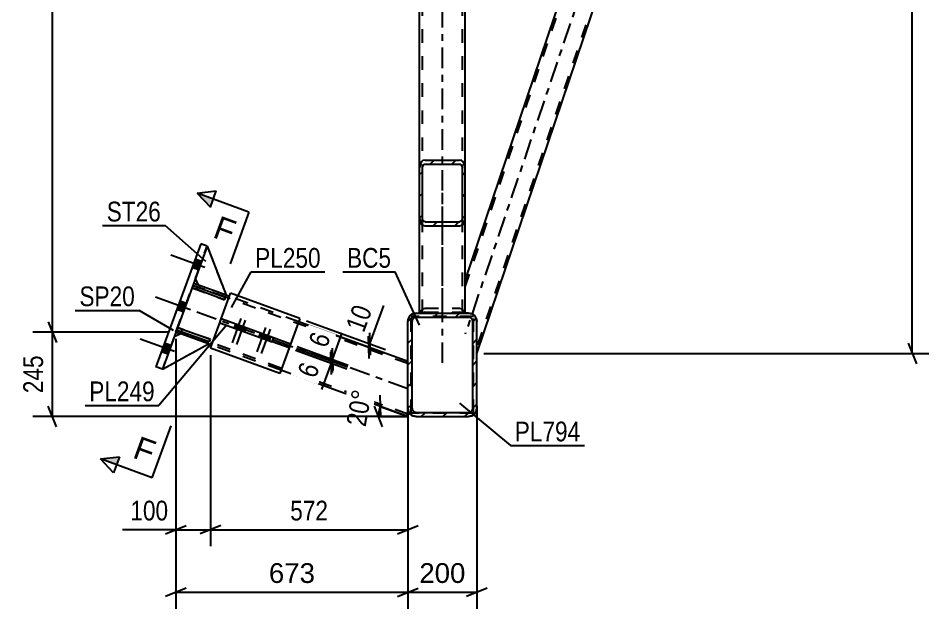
# Model space of a CAD drawing. Header units: millimetres. Extents: x 0 to 841, y 0 to 594.
# Drawn here: x 317.1 to 449.1, y 306.8 to 392.5 of the extents above; entities that cross this region are included whole.
import ezdxf

# ---------------------------------------------------------------- set-up
doc = ezdxf.new("R2010")
doc.units = ezdxf.units.MM
doc.linetypes.add('DXK_LINE_DOT2', pattern=[3.9198, 1.9599, -1.9599])
doc.linetypes.add('DXK_LINE_DOT3', pattern=[5.9187, 2.979, -0.9799, 0.9799, -0.9799])
doc.styles.add('Arial', font='ARIAL.TTF', dxfattribs={"height": 0.2})
doc.styles.add('Arial Narrow', font='ARIALN.TTF', dxfattribs={"height": 0.2})

# ---------------------------------------------------------------- blocks, each defined once
blk = doc.blocks.new('Part-318891778-4555 - 4479')
at = {"color": 7, "linetype": 'DXK_LINE_DOT2'}
for p, q in [((339.92, 346.96), (342.49, 354.01)), ((373.55, 342.38), (342.38, 353.73)), ((347.19, 352.3), (343.19, 353.75)), ((357.72, 348.46), (347.66, 352.13)), ((373.55, 335.04), (340.02, 347.24)), ((344.62, 345.25), (340.63, 346.7)), ((355.15, 341.42), (345.09, 345.08)), ((373.55, 335.91), (373.55, 342.7)), ((373.55, 342.36), (373.55, 342.38)), ((373.55, 335.04), (373.55, 335.36))]:
    blk.add_line(p, q, dxfattribs=at)
at = {"color": 2, "linetype": 'Continuous'}
for p, q in [((343.19, 353.75), (342.49, 354.01)), ((347.66, 352.13), (347.19, 352.3)), ((373.55, 342.7), (357.72, 348.46)), ((339.92, 346.96), (340.63, 346.7)), ((345.09, 345.08), (344.62, 345.25)), ((373.55, 334.72), (355.15, 341.42)), ((373.55, 334.72), (373.55, 335.91))]:
    blk.add_line(p, q, dxfattribs=at)
at = {"color": 7, "linetype": 'DXK_LINE_DOT3'}
blk.add_line((373.55, 338.71), (341.2, 350.49), dxfattribs=at)
blk = doc.blocks.new('Part-318891778-4481 - 4479')
at = {"color": 7, "linetype": 'DXK_LINE_DOT2'}
for p, q in [((340.16, 347.62), (340.02, 347.24)), ((340.02, 347.24), (344.72, 345.53)), ((344.86, 345.91), (340.16, 347.62)), ((340.73, 346.99), (340.87, 347.36)), ((344.72, 345.53), (344.86, 345.91))]:
    blk.add_line(p, q, dxfattribs=at)
blk = doc.blocks.new('Bolt-318891778-4549 - 4479')
at = {"linetype": 'Continuous'}
for points in [[(343.2, 355.98), (343.65, 357.2), (342.71, 357.55), (342.27, 356.32)], [(343.2, 355.98), (343.65, 357.2), (342.71, 357.55), (342.27, 356.32)], [(343.2, 355.98), (343.65, 357.2), (342.71, 357.55), (342.27, 356.32)], [(340.98, 349.87), (341.43, 351.1), (340.49, 351.44), (340.04, 350.22)], [(340.98, 349.87), (341.43, 351.1), (340.49, 351.44), (340.04, 350.22)], [(338.76, 343.77), (339.2, 344.99), (338.26, 345.33), (337.82, 344.11)], [(338.76, 343.77), (339.2, 344.99), (338.26, 345.33), (337.82, 344.11)], [(338.76, 343.77), (339.2, 344.99), (338.26, 345.33), (337.82, 344.11)]]:
    blk.add_hatch(color=1, dxfattribs=at).paths.add_polyline_path(points)
at = {"color": 1, "linetype": 'Continuous'}
for p, q in [((344.13, 356.34), (339.2, 358.13)), ((344.13, 356.34), (339.2, 358.13)), ((344.13, 356.34), (339.2, 358.13)), ((343.65, 357.2), (342.71, 357.55)), ((343.65, 357.2), (342.71, 357.55)), ((343.65, 357.2), (342.71, 357.55)), ((343.2, 355.98), (342.27, 356.32)), ((343.2, 355.98), (342.27, 356.32)), ((343.2, 355.98), (342.27, 356.32)), ((341.91, 350.23), (336.98, 352.02)), ((341.91, 350.23), (336.98, 352.02)), ((341.43, 351.1), (340.49, 351.44)), ((341.43, 351.1), (340.49, 351.44)), ((340.98, 349.87), (340.04, 350.22)), ((340.98, 349.87), (340.04, 350.22)), ((339.69, 344.12), (334.75, 345.92)), ((339.69, 344.12), (334.75, 345.92)), ((339.69, 344.12), (334.75, 345.92)), ((339.2, 344.99), (338.26, 345.33)), ((339.2, 344.99), (338.26, 345.33)), ((339.2, 344.99), (338.26, 345.33)), ((338.76, 343.77), (337.82, 344.11)), ((338.76, 343.77), (337.82, 344.11)), ((338.76, 343.77), (337.82, 344.11))]:
    blk.add_line(p, q, dxfattribs=at)
blk = doc.blocks.new('Part-318891778-4485 - 4479')
at = {"color": 2, "linetype": 'Continuous'}
for p, q in [((342.38, 353.73), (342.25, 353.35)), ((346.95, 351.64), (342.25, 353.35)), ((342.38, 353.73), (347.08, 352.02)), ((347.08, 352.02), (346.95, 351.64))]:
    blk.add_line(p, q, dxfattribs=at)
at = {"color": 7, "linetype": 'DXK_LINE_DOT2'}
blk.add_line((342.95, 353.09), (343.09, 353.47), dxfattribs=at)
blk = doc.blocks.new('Part-318891778-4503 - 4479')
at = {"color": 7, "linetype": 'DXK_LINE_DOT2'}
for p, q in [((381.85, 494.21), (375.25, 494.21)), ((375.25, 473.17), (375.25, 494.21)), ((375.65, 349.71), (375.65, 494.21)), ((381.45, 349.71), (381.45, 494.21)), ((381.85, 473.17), (381.85, 494.21)), ((375.25, 349.71), (375.25, 370.76)), ((381.85, 349.71), (381.85, 370.76)), ((375.25, 349.71), (381.85, 349.71))]:
    blk.add_line(p, q, dxfattribs=at)
at = {"color": 7, "linetype": 'DXK_LINE_DOT3'}
blk.add_line((378.55, 349.71), (378.55, 494.21), dxfattribs=at)
at = {"color": 2, "linetype": 'Continuous'}
for p, q in [((375.25, 370.76), (375.25, 473.17)), ((381.85, 370.76), (381.85, 473.17))]:
    blk.add_line(p, q, dxfattribs=at)
blk = doc.blocks.new('Part-318891778-4506 - 4479')
at = {"color": 7, "linetype": 'DXK_LINE_DOT2'}
for p, q in [((342.38, 353.73), (342.25, 353.35)), ((342.25, 353.35), (346.95, 351.64)), ((347.08, 352.02), (342.38, 353.73)), ((342.95, 353.09), (343.09, 353.47)), ((346.95, 351.64), (347.08, 352.02))]:
    blk.add_line(p, q, dxfattribs=at)
blk = doc.blocks.new('Part-318891778-4571 - 4479')
at = {"color": 2, "linetype": 'Continuous'}
for p, q in [((343.51, 359.75), (337.02, 341.9)), ((344.45, 359.41), (337.95, 341.56)), ((344.45, 359.41), (343.51, 359.75)), ((337.95, 341.56), (337.02, 341.9))]:
    blk.add_line(p, q, dxfattribs=at)
blk = doc.blocks.new('Part-318891778-4511 - 4479')
at = {"color": 7, "linetype": 'DXK_LINE_DOT2'}
blk.add_line((342.74, 354.71), (344.45, 359.41), dxfattribs=at)
at = {"color": 2, "linetype": 'Continuous'}
for p, q in [((344.45, 359.41), (347.19, 352.3)), ((343.19, 353.75), (342.74, 354.71)), ((347.19, 352.3), (343.19, 353.75))]:
    blk.add_line(p, q, dxfattribs=at)
blk = doc.blocks.new('Part-318891778-4512 - 4479')
at = {"color": 7, "linetype": 'DXK_LINE_DOT2'}
for p, q in [((342.74, 354.71), (344.45, 359.41)), ((344.45, 359.41), (347.19, 352.3)), ((343.19, 353.75), (342.74, 354.71)), ((347.19, 352.3), (343.19, 353.75))]:
    blk.add_line(p, q, dxfattribs=at)
blk = doc.blocks.new('Part-318891778-4513 - 4479')
at = {"color": 7, "linetype": 'DXK_LINE_DOT2'}
blk.add_line((339.67, 346.26), (337.95, 341.56), dxfattribs=at)
at = {"color": 2, "linetype": 'Continuous'}
for p, q in [((340.63, 346.7), (339.67, 346.26)), ((344.62, 345.25), (340.63, 346.7)), ((337.95, 341.56), (344.62, 345.25))]:
    blk.add_line(p, q, dxfattribs=at)
blk = doc.blocks.new('Part-318891778-4514 - 4479')
at = {"color": 7, "linetype": 'DXK_LINE_DOT2'}
for p, q in [((339.67, 346.26), (337.95, 341.56)), ((340.63, 346.7), (339.67, 346.26)), ((344.62, 345.25), (340.63, 346.7)), ((337.95, 341.56), (344.62, 345.25))]:
    blk.add_line(p, q, dxfattribs=at)
blk = doc.blocks.new('Part-318891778-4526 - 4479')
at = {"linetype": 'Continuous'}
h = blk.add_hatch(dxfattribs=at)
h.set_pattern_fill('', scale=0.7, style=0, pattern_type=0)
h.set_pattern_definition([(45, (375.2467, 363.5208), (-1.57154, 1.57154), [])])
h.paths.add_polyline_path([(375.25, 370.76), (375.25, 363.52), (375.31, 363.08), (375.48, 362.7), (375.74, 362.45), (376.05, 362.36), (381.05, 362.36), (381.35, 362.45), (381.61, 362.7), (381.79, 363.08), (381.85, 363.52), (381.85, 370.76), (381.79, 371.2), (381.61, 371.57), (381.35, 371.83), (381.05, 371.91), (376.05, 371.91), (375.74, 371.83), (375.48, 371.57), (375.31, 371.2)])
h.paths.add_polyline_path([(375.76, 371.17), (375.89, 371.29), (376.05, 371.33), (381.05, 371.33), (381.2, 371.29), (381.33, 371.17), (381.42, 370.98), (381.45, 370.76), (381.45, 363.52), (381.42, 363.3), (381.33, 363.11), (381.2, 362.99), (381.05, 362.94), (376.05, 362.94), (375.89, 362.99), (375.76, 363.11), (375.68, 363.3), (375.65, 363.52), (375.65, 370.76), (375.68, 370.98)])
at = {"color": 2, "linetype": 'Continuous'}
for p, q in [((375.31, 371.2), (375.25, 370.76)), ((376.05, 371.91), (375.74, 371.83)), ((375.89, 371.29), (376.05, 371.33)), ((376.05, 371.91), (381.05, 371.91)), ((376.05, 371.33), (381.05, 371.33)), ((381.35, 371.83), (381.05, 371.91)), ((381.05, 371.33), (381.2, 371.29)), ((381.85, 370.76), (381.79, 371.2)), ((375.25, 363.52), (375.25, 370.76)), ((375.65, 370.76), (375.68, 370.98)), ((375.65, 363.52), (375.65, 370.76)), ((381.42, 370.98), (381.45, 370.76)), ((381.45, 363.52), (381.45, 370.76)), ((381.85, 363.52), (381.85, 370.76)), ((375.25, 349.71), (375.25, 363.52)), ((375.25, 363.52), (375.31, 363.08)), ((375.68, 363.3), (375.65, 363.52)), ((381.45, 363.52), (381.42, 363.3)), ((381.79, 363.08), (381.85, 363.52)), ((381.85, 349.71), (381.85, 363.52)), ((375.74, 362.45), (376.05, 362.36)), ((376.05, 362.94), (375.89, 362.99)), ((376.05, 362.94), (381.05, 362.94)), ((376.05, 362.36), (381.05, 362.36)), ((381.2, 362.99), (381.05, 362.94)), ((381.05, 362.36), (381.35, 362.45))]:
    blk.add_line(p, q, dxfattribs=at)
at = {"color": 7, "linetype": 'DXK_LINE_DOT2'}
for p, q in [((375.25, 363.52), (375.25, 370.76)), ((375.65, 349.71), (375.65, 370.76)), ((381.45, 349.71), (381.45, 370.76)), ((381.85, 363.52), (381.85, 370.76)), ((375.31, 349.71), (375.48, 350.1)), ((375.48, 350.1), (375.74, 350.35)), ((375.74, 350.35), (376.05, 350.44)), ((376.05, 350.44), (381.05, 350.44)), ((381.05, 350.44), (381.35, 350.35)), ((381.35, 350.35), (381.61, 350.1)), ((381.61, 350.1), (381.79, 349.71)), ((381.85, 349.71), (375.25, 349.71)), ((375.89, 349.82), (375.79, 349.71)), ((376.05, 349.86), (375.89, 349.82)), ((376.05, 349.86), (381.05, 349.86)), ((381.2, 349.82), (381.05, 349.86)), ((381.31, 349.71), (381.2, 349.82))]:
    blk.add_line(p, q, dxfattribs=at)
at = {"color": 7, "linetype": 'DXK_LINE_DOT3'}
blk.add_line((378.55, 342.48), (378.55, 367.14), dxfattribs=at)
at = {"color": 2, "linetype": 'Continuous'}
for centre, radius, start, end in [((376.33, 370.95), 1.05, 124.1734, 166.5321), ((376.19, 370.85), 0.527, 124.1734, 166.5321), ((380.9, 370.85), 0.527, 13.4679, 55.8266), ((380.76, 370.95), 1.05, 13.4679, 55.8266), ((376.33, 363.32), 1.05, 193.4679, 235.8266), ((376.19, 363.42), 0.527, 193.4679, 235.8266), ((380.9, 363.42), 0.527, 304.1734, 346.5321), ((380.76, 363.32), 1.05, 304.1734, 346.5321)]:
    blk.add_arc(centre, radius, start, end, dxfattribs=at)
blk = doc.blocks.new('Part-318891778-4537 - 4479')
at = {"color": 2, "linetype": 'Continuous'}
for p, q in [((381.85, 354.45), (425.08, 482.24)), ((383.55, 343.87), (429.78, 480.53))]:
    blk.add_line(p, q, dxfattribs=at)
at = {"color": 7, "linetype": 'DXK_LINE_DOT2'}
for p, q in [((381.85, 353.51), (425.36, 482.14)), ((429.78, 480.53), (425.08, 482.24)), ((429.5, 480.63), (383.55, 344.81)), ((381.85, 349.71), (381.85, 354.45)), ((382.35, 349.71), (381.85, 349.71)), ((382.81, 349.62), (382.35, 349.71)), ((382.35, 349.71), (382.81, 349.62)), ((382.81, 349.62), (382.35, 349.71)), ((382.35, 349.71), (382.81, 349.62)), ((383.55, 348.51), (383.46, 348.97)), ((383.46, 348.97), (383.55, 348.51)), ((383.55, 348.51), (383.46, 348.97)), ((383.46, 348.97), (383.55, 348.51)), ((383.55, 343.87), (383.55, 348.51))]:
    blk.add_line(p, q, dxfattribs=at)
at = {"color": 7, "linetype": 'DXK_LINE_DOT3'}
blk.add_line((427.43, 481.39), (381.85, 346.65), dxfattribs=at)
at = {"color": 7, "linetype": 'DXK_LINE_DOT2'}
blk.add_arc((382.35, 348.51), 1.2, 22.5, 67.5, dxfattribs=at)
blk.add_arc((382.35, 348.51), 1.2, 22.5, 67.5, dxfattribs=at)
blk.add_arc((382.35, 348.51), 1.2, 22.5, 67.5, dxfattribs=at)
blk.add_arc((382.35, 348.51), 1.2, 22.5, 67.5, dxfattribs=at)
blk = doc.blocks.new('Part-318891778-4542 - 4479')
at = {"linetype": 'Continuous'}
h = blk.add_hatch(dxfattribs=at)
h.set_pattern_fill('', scale=0.7, style=0, pattern_type=0)
h.set_pattern_definition([(45, (373.5467, 335.9128), (-1.57154, 1.57154), [])])
h.paths.add_polyline_path([(373.55, 348.51), (373.55, 335.91), (373.64, 335.45), (373.9, 335.06), (374.29, 334.8), (374.75, 334.71), (382.35, 334.71), (382.81, 334.8), (383.2, 335.06), (383.46, 335.45), (383.55, 335.91), (383.55, 348.51), (383.46, 348.97), (383.2, 349.36), (382.81, 349.62), (382.35, 349.71), (374.75, 349.71), (374.29, 349.62), (373.9, 349.36), (373.64, 348.97)])
h.paths.add_polyline_path([(374.32, 348.94), (374.52, 349.07), (374.75, 349.11), (382.35, 349.11), (382.58, 349.07), (382.77, 348.94), (382.9, 348.74), (382.95, 348.51), (382.95, 335.91), (382.9, 335.68), (382.77, 335.49), (382.58, 335.36), (382.35, 335.31), (374.75, 335.31), (374.52, 335.36), (374.32, 335.49), (374.19, 335.68), (374.15, 335.91), (374.15, 348.51), (374.19, 348.74)])
at = {"color": 7, "linetype": 'DXK_LINE_DOT2'}
for p, q in [((373.55, 348.51), (373.64, 348.97)), ((374.19, 348.74), (374.15, 348.51)), ((374.29, 349.62), (374.75, 349.71)), ((374.75, 349.11), (374.52, 349.07)), ((374.75, 349.71), (382.35, 349.71)), ((374.75, 349.11), (382.35, 349.11)), ((382.35, 349.71), (382.81, 349.62)), ((382.58, 349.07), (382.35, 349.11)), ((382.95, 348.51), (382.9, 348.74)), ((383.46, 348.97), (383.55, 348.51)), ((373.55, 335.91), (373.55, 348.51)), ((374.15, 335.91), (374.15, 348.51)), ((382.95, 335.91), (382.95, 348.51)), ((383.55, 335.91), (383.55, 348.51)), ((373.64, 335.45), (373.55, 335.91)), ((374.15, 335.91), (374.19, 335.68)), ((374.52, 335.36), (374.75, 335.31)), ((382.35, 335.31), (382.58, 335.36)), ((382.9, 335.68), (382.95, 335.91)), ((383.55, 335.91), (383.46, 335.45)), ((374.75, 334.71), (374.29, 334.8)), ((374.75, 335.31), (382.35, 335.31)), ((374.75, 334.71), (382.35, 334.71)), ((382.81, 334.8), (382.35, 334.71))]:
    blk.add_line(p, q, dxfattribs=at)
at = {"color": 2, "linetype": 'Continuous'}
for p, q in [((373.64, 348.97), (373.55, 348.51)), ((374.15, 348.51), (374.19, 348.74)), ((374.75, 349.71), (374.29, 349.62)), ((374.52, 349.07), (374.75, 349.11)), ((374.75, 349.71), (382.35, 349.71)), ((374.75, 349.11), (382.35, 349.11)), ((382.81, 349.62), (382.35, 349.71)), ((382.35, 349.11), (382.58, 349.07)), ((382.9, 348.74), (382.95, 348.51)), ((383.55, 348.51), (383.46, 348.97)), ((373.55, 335.91), (373.55, 348.51)), ((374.15, 335.91), (374.15, 348.51)), ((382.95, 335.91), (382.95, 348.51)), ((383.55, 335.91), (383.55, 348.51)), ((373.55, 335.91), (373.64, 335.45)), ((374.19, 335.68), (374.15, 335.91)), ((374.75, 335.31), (374.52, 335.36)), ((382.58, 335.36), (382.35, 335.31)), ((382.95, 335.91), (382.9, 335.68)), ((383.46, 335.45), (383.55, 335.91)), ((374.29, 334.8), (374.75, 334.71)), ((374.75, 335.31), (382.35, 335.31)), ((374.75, 334.71), (382.35, 334.71)), ((382.35, 334.71), (382.81, 334.8))]:
    blk.add_line(p, q, dxfattribs=at)
at = {"color": 7, "linetype": 'DXK_LINE_DOT3'}
blk.add_line((378.55, 342.21), (378.55, 342.21), dxfattribs=at)
at = {"color": 7, "linetype": 'DXK_LINE_DOT2'}
for centre, radius, start, end in [((374.75, 348.51), 1.2, 112.5, 157.5), ((374.75, 348.51), 0.6, 112.5, 157.5), ((382.35, 348.51), 0.6, 22.5, 67.5), ((382.35, 348.51), 1.2, 22.5, 67.5), ((374.75, 335.91), 1.2, 202.5, 247.5), ((374.75, 335.91), 0.6, 202.5, 247.5), ((382.35, 335.91), 0.6, 292.5, 337.5), ((382.35, 335.91), 1.2, 292.5, 337.5)]:
    blk.add_arc(centre, radius, start, end, dxfattribs=at)
at = {"color": 2, "linetype": 'Continuous'}
for centre, radius, start, end in [((374.75, 348.51), 1.2, 112.5, 157.5), ((374.75, 348.51), 0.6, 112.5, 157.5), ((382.35, 348.51), 0.6, 22.5, 67.5), ((382.35, 348.51), 1.2, 22.5, 67.5), ((374.75, 335.91), 1.2, 202.5, 247.5), ((374.75, 335.91), 0.6, 202.5, 247.5), ((382.35, 335.91), 0.6, 292.5, 337.5), ((382.35, 335.91), 1.2, 292.5, 337.5)]:
    blk.add_arc(centre, radius, start, end, dxfattribs=at)
blk = doc.blocks.new('Bolt-318891778-4548 - 4479')
at = {"linetype": 'Continuous'}
for points in [[(349.42, 347.82), (348.57, 348.12), (348.37, 347.56), (349.21, 347.25)], [(350.06, 347.58), (349.21, 347.89), (349.01, 347.33), (349.85, 347.02)], [(353, 346.51), (352.15, 346.82), (351.95, 346.26), (352.79, 345.95)], [(353.64, 346.28), (352.79, 346.59), (352.59, 346.02), (353.43, 345.71)]]:
    blk.add_hatch(color=1, dxfattribs=at).paths.add_polyline_path(points)
at = {"color": 1, "linetype": 'Continuous'}
for p, q in [((349.34, 348.91), (348.05, 345.39)), ((349.98, 348.68), (348.7, 345.15)), ((348.57, 348.12), (348.37, 347.56)), ((349.21, 347.89), (349.01, 347.33)), ((349.42, 347.82), (349.21, 347.25)), ((350.06, 347.58), (349.85, 347.02)), ((352.92, 347.61), (351.63, 344.08)), ((353.56, 347.37), (352.28, 343.85)), ((352.15, 346.82), (351.95, 346.26)), ((352.79, 346.59), (352.59, 346.02)), ((353, 346.51), (352.79, 345.95)), ((353.64, 346.28), (353.43, 345.71))]:
    blk.add_line(p, q, dxfattribs=at)
blk = doc.blocks.new('Part-318891778-4560 - 4479')
at = {"color": 2, "linetype": 'Continuous'}
for p, q in [((346.27, 348.32), (346.48, 348.88)), ((354.09, 346.12), (346.48, 348.88)), ((346.27, 348.32), (353.88, 345.55)), ((353.88, 345.55), (354.09, 346.12)), ((356.54, 345.22), (354.09, 346.12)), ((356.33, 344.66), (353.88, 345.55)), ((356.33, 344.66), (356.54, 345.22))]:
    blk.add_line(p, q, dxfattribs=at)
blk = doc.blocks.new('Part-318891778-4565 - 4479')
at = {"color": 7, "linetype": 'DXK_LINE_DOT2'}
for p, q in [((374.05, 335.21), (374.05, 349.21)), ((383.05, 349.21), (374.05, 349.21)), ((383.05, 335.21), (383.05, 349.21)), ((383.05, 335.21), (374.05, 335.21))]:
    blk.add_line(p, q, dxfattribs=at)
blk = doc.blocks.new('Part-318891778-4566 - 4479')
at = {"color": 2, "linetype": 'Continuous'}
for p, q in [((346.48, 348.88), (347.83, 352.6)), ((357.89, 348.93), (347.83, 352.6)), ((357.89, 348.93), (354.98, 340.95)), ((344.92, 344.61), (346.27, 348.32)), ((354.98, 340.95), (344.92, 344.61))]:
    blk.add_line(p, q, dxfattribs=at)
at = {"color": 7, "linetype": 'DXK_LINE_DOT2'}
blk.add_line((346.27, 348.32), (346.48, 348.88), dxfattribs=at)
blk = doc.blocks.new('Part-318891778-4623 - 4479')
at = {"color": 2, "linetype": 'Continuous'}
for p, q in [((340.16, 347.62), (340.02, 347.24)), ((344.72, 345.53), (340.02, 347.24)), ((340.16, 347.62), (344.86, 345.91)), ((344.86, 345.91), (344.72, 345.53))]:
    blk.add_line(p, q, dxfattribs=at)
at = {"color": 7, "linetype": 'DXK_LINE_DOT2'}
blk.add_line((340.73, 346.99), (340.87, 347.36), dxfattribs=at)
blk = doc.blocks.new('AngleDimension-318891778-4712 - 4479')
at = {"color": 7, "linetype": 'Continuous'}
for p, q in [((369.5, 337.79), (369.6, 334.56)), ((369.89, 333.22), (368.69, 336.22)), ((372.61, 335.06), (369.55, 336.18)), ((369.55, 336.18), (373.55, 334.72)), ((369.29, 334.72), (373.55, 334.72))]:
    blk.add_line(p, q, dxfattribs=at)
blk.add_arc((373.55, 334.72), 4.26, 160, 180, dxfattribs=at)
at = {"color": 0}
blk.add_wipeout([(369.03, 338.8), (364.89, 339.53), (363.77, 333.17), (367.91, 332.44)], dxfattribs=at)
at = {"color": 3, "style": 'Arial Narrow'}
blk.add_text('20°', height=2.863, rotation=80.0021, dxfattribs=at).set_placement((367.42, 333.13))
blk = doc.blocks.new('StraightDimension-318891778-4805 - 4479')
at = {"color": 7, "linetype": 'Continuous'}
for p, q in [((321.4, 348.46), (322.6, 345.46)), ((338.92, 346.96), (319.15, 346.96)), ((322, 334.72), (322, 346.96)), ((322.6, 333.22), (321.4, 336.22)), ((372.55, 334.72), (319.15, 334.72))]:
    blk.add_line(p, q, dxfattribs=at)
at = {"color": 0}
blk.add_wipeout([(321.25, 344.18), (317.05, 344.18), (317.05, 337.5), (321.25, 337.5)], dxfattribs=at)
at = {"color": 3, "style": 'Arial Narrow'}
blk.add_text('245', height=2.863, rotation=90.0002, dxfattribs=at).set_placement((320.65, 338.1))
blk = doc.blocks.new('StraightDimension-318891778-4815 - 4479')
at = {"color": 7, "linetype": 'Continuous'}
for p, q in [((322.6, 499.5), (321.4, 502.5)), ((372.55, 501), (319.15, 501)), ((322, 346.96), (322, 501)), ((321.4, 348.46), (322.6, 345.46)), ((338.92, 346.96), (319.15, 346.96))]:
    blk.add_line(p, q, dxfattribs=at)
at = {"color": 0}
blk.add_wipeout([(321.25, 428.24), (317.05, 428.24), (317.05, 419.72), (321.25, 419.72)], dxfattribs=at)
at = {"color": 3, "style": 'Arial Narrow'}
blk.add_text('3081', height=2.863, rotation=90.0002, dxfattribs=at).set_placement((320.65, 420.32))
blk = doc.blocks.new('StraightDimension-318891778-4888 - 4479')
at = {"color": 7, "linetype": 'Continuous'}
for p, q in [((373.55, 336.27), (373.55, 306.83)), ((383.55, 336.27), (383.55, 306.83)), ((372.05, 308.63), (375.05, 309.83)), ((373.55, 309.23), (383.55, 309.23)), ((385.05, 309.83), (382.05, 308.63))]:
    blk.add_line(p, q, dxfattribs=at)
at = {"color": 0}
blk.add_wipeout([(382.48, 309.98), (382.48, 314.18), (374.61, 314.18), (374.61, 309.98)], dxfattribs=at)
at = {"color": 3, "style": 'Arial'}
blk.add_text('200', height=2.865, dxfattribs=at).set_placement((375.21, 310.58))
blk = doc.blocks.new('StraightDimension-318891778-4889 - 4479')
at = {"color": 7, "linetype": 'Continuous'}
for p, q in [((339.92, 345.96), (339.92, 306.83)), ((373.55, 336.27), (373.55, 306.83)), ((341.42, 309.83), (338.42, 308.63)), ((339.92, 309.23), (373.55, 309.23)), ((372.05, 308.63), (375.05, 309.83))]:
    blk.add_line(p, q, dxfattribs=at)
at = {"color": 0}
blk.add_wipeout([(360.67, 309.98), (360.67, 314.18), (352.8, 314.18), (352.8, 309.98)], dxfattribs=at)
at = {"color": 3, "style": 'Arial'}
blk.add_text('673', height=2.865, dxfattribs=at).set_placement((353.4, 310.58))
blk = doc.blocks.new('StraightDimension-318891778-11014 - 4479')
at = {"color": 7, "linetype": 'Continuous'}
for p, q in [((357.38, 344.6), (364.79, 341.9)), ((357.27, 344.32), (364.69, 341.62)), ((362.49, 340.82), (362.38, 344.05)), ((362.49, 344.33), (362.59, 341.11)), ((362.44, 342.44), (362.54, 342.72))]:
    blk.add_line(p, q, dxfattribs=at)
at = {"color": 0}
blk.add_wipeout([(361.55, 342.2), (357.6, 343.64), (356.57, 340.79), (360.52, 339.36)], dxfattribs=at)
at = {"color": 7, "linetype": 'Continuous'}
blk.add_line((362.44, 342.44), (361.04, 338.61), dxfattribs=at)
blk.add_line((362.44, 342.44), (361.04, 338.61), dxfattribs=at)
at = {"color": 3, "style": 'Arial Narrow'}
blk.add_text('6', height=2.86, rotation=69.9983, dxfattribs=at).set_placement((360.16, 340.12))
blk = doc.blocks.new('StraightDimension-318891778-10995 - 4479')
at = {"color": 7, "linetype": 'Continuous'}
for p, q in [((358.83, 348.59), (370.3, 344.42)), ((358.66, 348.12), (370.13, 343.95)), ((367.92, 343.15), (367.82, 346.38)), ((367.99, 346.85), (368.1, 343.62)), ((367.87, 344.77), (368.04, 345.24))]:
    blk.add_line(p, q, dxfattribs=at)
at = {"color": 0}
blk.add_wipeout([(369.18, 350.55), (365.23, 351.99), (363.57, 347.43), (367.52, 345.99)], dxfattribs=at)
at = {"color": 7, "linetype": 'Continuous'}
blk.add_line((368.04, 345.24), (370.07, 350.79), dxfattribs=at)
blk.add_line((368.04, 345.24), (370.07, 350.79), dxfattribs=at)
at = {"color": 3, "style": 'Arial Narrow'}
blk.add_text('10', height=2.863, rotation=69.9983, dxfattribs=at).set_placement((367.16, 346.76))
blk = doc.blocks.new('StraightDimension-318891778-11013 - 4479')
at = {"color": 7, "linetype": 'Continuous'}
for p, q in [((357.38, 344.6), (364.79, 341.9)), ((357.48, 344.88), (364.9, 342.18)), ((362.59, 344.62), (362.69, 341.39)), ((362.59, 341.11), (362.49, 344.33)), ((362.54, 342.72), (362.64, 343))]:
    blk.add_line(p, q, dxfattribs=at)
at = {"color": 0}
blk.add_wipeout([(363.15, 346.6), (359.2, 348.03), (358.17, 345.19), (362.12, 343.75)], dxfattribs=at)
at = {"color": 7, "linetype": 'Continuous'}
blk.add_line((362.64, 343), (364.04, 346.83), dxfattribs=at)
blk.add_line((362.64, 343), (364.04, 346.83), dxfattribs=at)
at = {"color": 3, "style": 'Arial Narrow'}
blk.add_text('6', height=2.86, rotation=69.9983, dxfattribs=at).set_placement((361.76, 344.52))
blk = doc.blocks.new('StraightDimension-318891778-11046 - 4479')
at = {"color": 7, "linetype": 'Continuous'}
for p, q in [((447.28, 479.03), (446.08, 482.03)), ((430.78, 480.53), (449.08, 480.53)), ((446.68, 343.87), (446.68, 480.53)), ((446.08, 345.37), (447.28, 342.37)), ((384.55, 343.87), (449.08, 343.87))]:
    blk.add_line(p, q, dxfattribs=at)
at = {"color": 0}
blk.add_wipeout([(445.93, 416.46), (441.73, 416.46), (441.73, 407.95), (445.93, 407.95)], dxfattribs=at)
at = {"color": 3, "style": 'Arial Narrow'}
blk.add_text('2733', height=2.863, rotation=90.0002, dxfattribs=at).set_placement((445.33, 408.55))
blk = doc.blocks.new('StraightDimension-318891778-11120 - 4479')
at = {"color": 7, "linetype": 'Continuous'}
for p, q in [((344.92, 343.61), (344.92, 315.89)), ((373.55, 335.81), (373.55, 315.89)), ((346.42, 318.89), (343.42, 317.69)), ((344.92, 318.29), (373.55, 318.29)), ((372.05, 317.69), (375.05, 318.89))]:
    blk.add_line(p, q, dxfattribs=at)
at = {"color": 0}
blk.add_wipeout([(362.58, 319.04), (362.58, 323.24), (355.89, 323.24), (355.89, 319.04)], dxfattribs=at)
at = {"color": 3, "style": 'Arial Narrow'}
blk.add_text('572', height=2.863, dxfattribs=at).set_placement((356.49, 319.64))
blk = doc.blocks.new('StraightDimension-318891778-11121 - 4479')
at = {"color": 7, "linetype": 'Continuous'}
for p, q in [((339.92, 345.96), (339.92, 315.89)), ((344.92, 343.61), (344.92, 315.89)), ((339.92, 318.29), (332.19, 318.29)), ((339.92, 318.29), (332.19, 318.29)), ((338.42, 317.69), (341.42, 318.89)), ((339.92, 318.29), (344.92, 318.29)), ((346.42, 318.89), (343.42, 317.69))]:
    blk.add_line(p, q, dxfattribs=at)
at = {"color": 0}
blk.add_wipeout([(339.4, 319.04), (339.4, 323.24), (332.71, 323.24), (332.71, 319.04)], dxfattribs=at)
at = {"color": 3, "style": 'Arial Narrow'}
blk.add_text('100', height=2.863, dxfattribs=at).set_placement((333.31, 319.64))
blk = doc.blocks.new('Mark-318891778-11029 - 4479')
at = {"color": 0}
blk.add_wipeout([(360.91, 356.29), (360.91, 359.29), (351.41, 359.29), (351.41, 356.29)], dxfattribs=at)
blk.add_wipeout([(360.91, 356.29), (360.91, 359.29), (351.41, 359.29), (351.41, 356.29)], dxfattribs=at)
at = {"color": 30, "linetype": 'Continuous'}
for p, q in [((347.99, 350.53), (350.81, 355.69)), ((350.81, 355.69), (361.51, 355.69))]:
    blk.add_line(p, q, dxfattribs=at)
at = {"color": 3, "style": 'Arial Narrow'}
blk.add_text('PL250', height=2.863, dxfattribs=at).set_placement((351.41, 356.29))
blk = doc.blocks.new('Mark-318891778-4567 - 4479')
at = {"color": 0}
blk.add_wipeout([(333.97, 350.71), (333.97, 353.71), (325.93, 353.71), (325.93, 350.71)], dxfattribs=at)
blk.add_wipeout([(333.97, 350.71), (333.97, 353.71), (325.93, 353.71), (325.93, 350.71)], dxfattribs=at)
at = {"color": 30, "linetype": 'Continuous'}
for p in [(325.33, 350.11), (339.55, 347.19)]:
    blk.add_line(p, (334.57, 350.11), dxfattribs=at)
at = {"color": 3, "style": 'Arial Narrow'}
blk.add_text('SP20', height=2.863, dxfattribs=at).set_placement((325.93, 350.71))
blk = doc.blocks.new('SectionMark-318891778-4944 - 4479')
at = {"linetype": 'Continuous'}
for points in [[(345.35, 366.25), (344.92, 365.08), (343, 367.11)], [(331.75, 328.89), (331.32, 327.72), (328.97, 328.57)]]:
    blk.add_hatch(color=6, dxfattribs=at).paths.add_polyline_path(points)
at = {"color": 6, "linetype": 'Continuous'}
for p, q in [((343, 367.11), (345.77, 367.43)), ((343, 367.11), (344.92, 365.08)), ((344.92, 365.08), (345.77, 367.43)), ((328.97, 328.57), (331.75, 328.89)), ((331.75, 328.89), (330.89, 326.54)), ((330.89, 326.54), (328.97, 328.57))]:
    blk.add_line(p, q, dxfattribs=at)
at = {"color": 0, "linetype": 'Continuous'}
for points in [[(347.78, 359.78), (348.98, 363.07), (346.3, 364.04), (345.1, 360.75)], [(336.15, 327.82), (337.35, 331.11), (334.67, 332.09), (333.47, 328.8)]]:
    blk.add_wipeout(points, dxfattribs=at)
at = {"color": 6, "linetype": 'Continuous'}
for p, q in [((350.51, 364.37), (343, 367.11)), ((350.51, 364.37), (347.78, 356.85)), ((336.49, 325.84), (339.23, 333.35)), ((336.49, 325.84), (328.97, 328.57))]:
    blk.add_line(p, q, dxfattribs=at)
at = {"color": 3, "linetype": 'Continuous', "style": 'Arial'}
for p in [(345.1, 360.75), (333.47, 328.8)]:
    blk.add_text('F', height=3.34, rotation=-20.002, dxfattribs=at).set_placement(p)
blk = doc.blocks.new('Mark-318891778-4507 - 4479')
at = {"color": 0}
blk.add_wipeout([(337.74, 363), (337.74, 366), (329.89, 366), (329.89, 363)], dxfattribs=at)
blk.add_wipeout([(337.74, 363), (337.74, 366), (329.89, 366), (329.89, 363)], dxfattribs=at)
at = {"color": 30, "linetype": 'Continuous'}
for p in [(329.29, 362.4), (344.27, 357.18)]:
    blk.add_line(p, (338.34, 362.4), dxfattribs=at)
at = {"color": 3, "style": 'Arial Narrow'}
blk.add_text('ST26', height=2.863, dxfattribs=at).set_placement((329.89, 363))
blk = doc.blocks.new('Mark-318891778-4538 - 4479')
at = {"color": 0}
blk.add_wipeout([(371.12, 356.29), (371.12, 359.29), (364.73, 359.29), (364.73, 356.29)], dxfattribs=at)
blk.add_wipeout([(371.12, 356.29), (371.12, 359.29), (364.73, 359.29), (364.73, 356.29)], dxfattribs=at)
at = {"color": 30, "linetype": 'Continuous'}
for p in [(364.13, 355.69), (375.26, 347.97)]:
    blk.add_line(p, (371.72, 355.69), dxfattribs=at)
at = {"color": 3, "style": 'Arial Narrow'}
blk.add_text('BC5', height=2.863, dxfattribs=at).set_placement((364.73, 356.29))
blk = doc.blocks.new('Mark-318891778-4561 - 4479')
at = {"color": 0}
blk.add_wipeout([(398.55, 331.11), (398.55, 334.11), (389.05, 334.11), (389.05, 331.11)], dxfattribs=at)
blk.add_wipeout([(398.55, 331.11), (398.55, 334.11), (389.05, 334.11), (389.05, 331.11)], dxfattribs=at)
at = {"color": 30, "linetype": 'Continuous'}
for p, q in [((381.05, 336.64), (388.45, 330.51)), ((388.45, 330.51), (399.15, 330.51))]:
    blk.add_line(p, q, dxfattribs=at)
at = {"color": 3, "style": 'Arial Narrow'}
blk.add_text('PL794', height=2.863, dxfattribs=at).set_placement((389.05, 331.11))
blk = doc.blocks.new('Mark-318891778-11026 - 4479')
at = {"color": 0}
blk.add_wipeout([(336.85, 336.93), (336.85, 339.93), (327.35, 339.93), (327.35, 336.93)], dxfattribs=at)
blk.add_wipeout([(336.85, 336.93), (336.85, 339.93), (327.35, 339.93), (327.35, 336.93)], dxfattribs=at)
at = {"color": 30, "linetype": 'Continuous'}
for p in [(347.28, 347.99), (326.75, 336.33)]:
    blk.add_line(p, (337.45, 336.33), dxfattribs=at)
at = {"color": 3, "style": 'Arial Narrow'}
blk.add_text('PL249', height=2.863, dxfattribs=at).set_placement((327.35, 336.93))

msp = doc.modelspace()

# ---------------------------------------------------------------- block references
for name in ['Part-318891778-4503 - 4479', 'Part-318891778-4537 - 4479', 'Part-318891778-4526 - 4479', 'Part-318891778-4571 - 4479', 'Part-318891778-4511 - 4479', 'Part-318891778-4512 - 4479', 'Bolt-318891778-4549 - 4479', 'Part-318891778-4555 - 4479', 'Part-318891778-4485 - 4479', 'Part-318891778-4506 - 4479', 'Part-318891778-4566 - 4479', 'Part-318891778-4560 - 4479', 'Bolt-318891778-4548 - 4479', 'Part-318891778-4542 - 4479', 'Part-318891778-4565 - 4479', 'Part-318891778-4481 - 4479', 'Part-318891778-4623 - 4479', 'Part-318891778-4513 - 4479', 'Part-318891778-4514 - 4479']:
    msp.add_blockref(name, (0, 0))

# ---------------------------------------------------------------- next in the draw order: block references
for name in ['StraightDimension-318891778-11046 - 4479', 'AngleDimension-318891778-4712 - 4479']:
    msp.add_blockref(name, (0, 0))

# ---------------------------------------------------------------- next in the draw order: block references
msp.add_blockref('StraightDimension-318891778-4805 - 4479', (0, 0))

# ---------------------------------------------------------------- next in the draw order: block references
for name in ['StraightDimension-318891778-4815 - 4479', 'StraightDimension-318891778-4888 - 4479']:
    msp.add_blockref(name, (0, 0))

# ---------------------------------------------------------------- next in the draw order: block references
for name in ['Mark-318891778-4567 - 4479', 'StraightDimension-318891778-4889 - 4479', 'Mark-318891778-4561 - 4479']:
    msp.add_blockref(name, (0, 0))

# ---------------------------------------------------------------- next in the draw order: block references
msp.add_blockref('StraightDimension-318891778-11014 - 4479', (0, 0))

# ---------------------------------------------------------------- next in the draw order: block references
msp.add_blockref('StraightDimension-318891778-10995 - 4479', (0, 0))

# ---------------------------------------------------------------- next in the draw order: block references
for name in ['Mark-318891778-11029 - 4479', 'StraightDimension-318891778-11013 - 4479']:
    msp.add_blockref(name, (0, 0))

# ---------------------------------------------------------------- next in the draw order: block references
for name in ['Mark-318891778-4538 - 4479', 'StraightDimension-318891778-11120 - 4479']:
    msp.add_blockref(name, (0, 0))

# ---------------------------------------------------------------- next in the draw order: block references
msp.add_blockref('StraightDimension-318891778-11121 - 4479', (0, 0))

# ---------------------------------------------------------------- next in the draw order: block references
msp.add_blockref('SectionMark-318891778-4944 - 4479', (0, 0))

# ---------------------------------------------------------------- next in the draw order: block references
for name in ['Mark-318891778-4507 - 4479', 'Mark-318891778-11026 - 4479']:
    msp.add_blockref(name, (0, 0))

doc.saveas('drawing.dxf')
